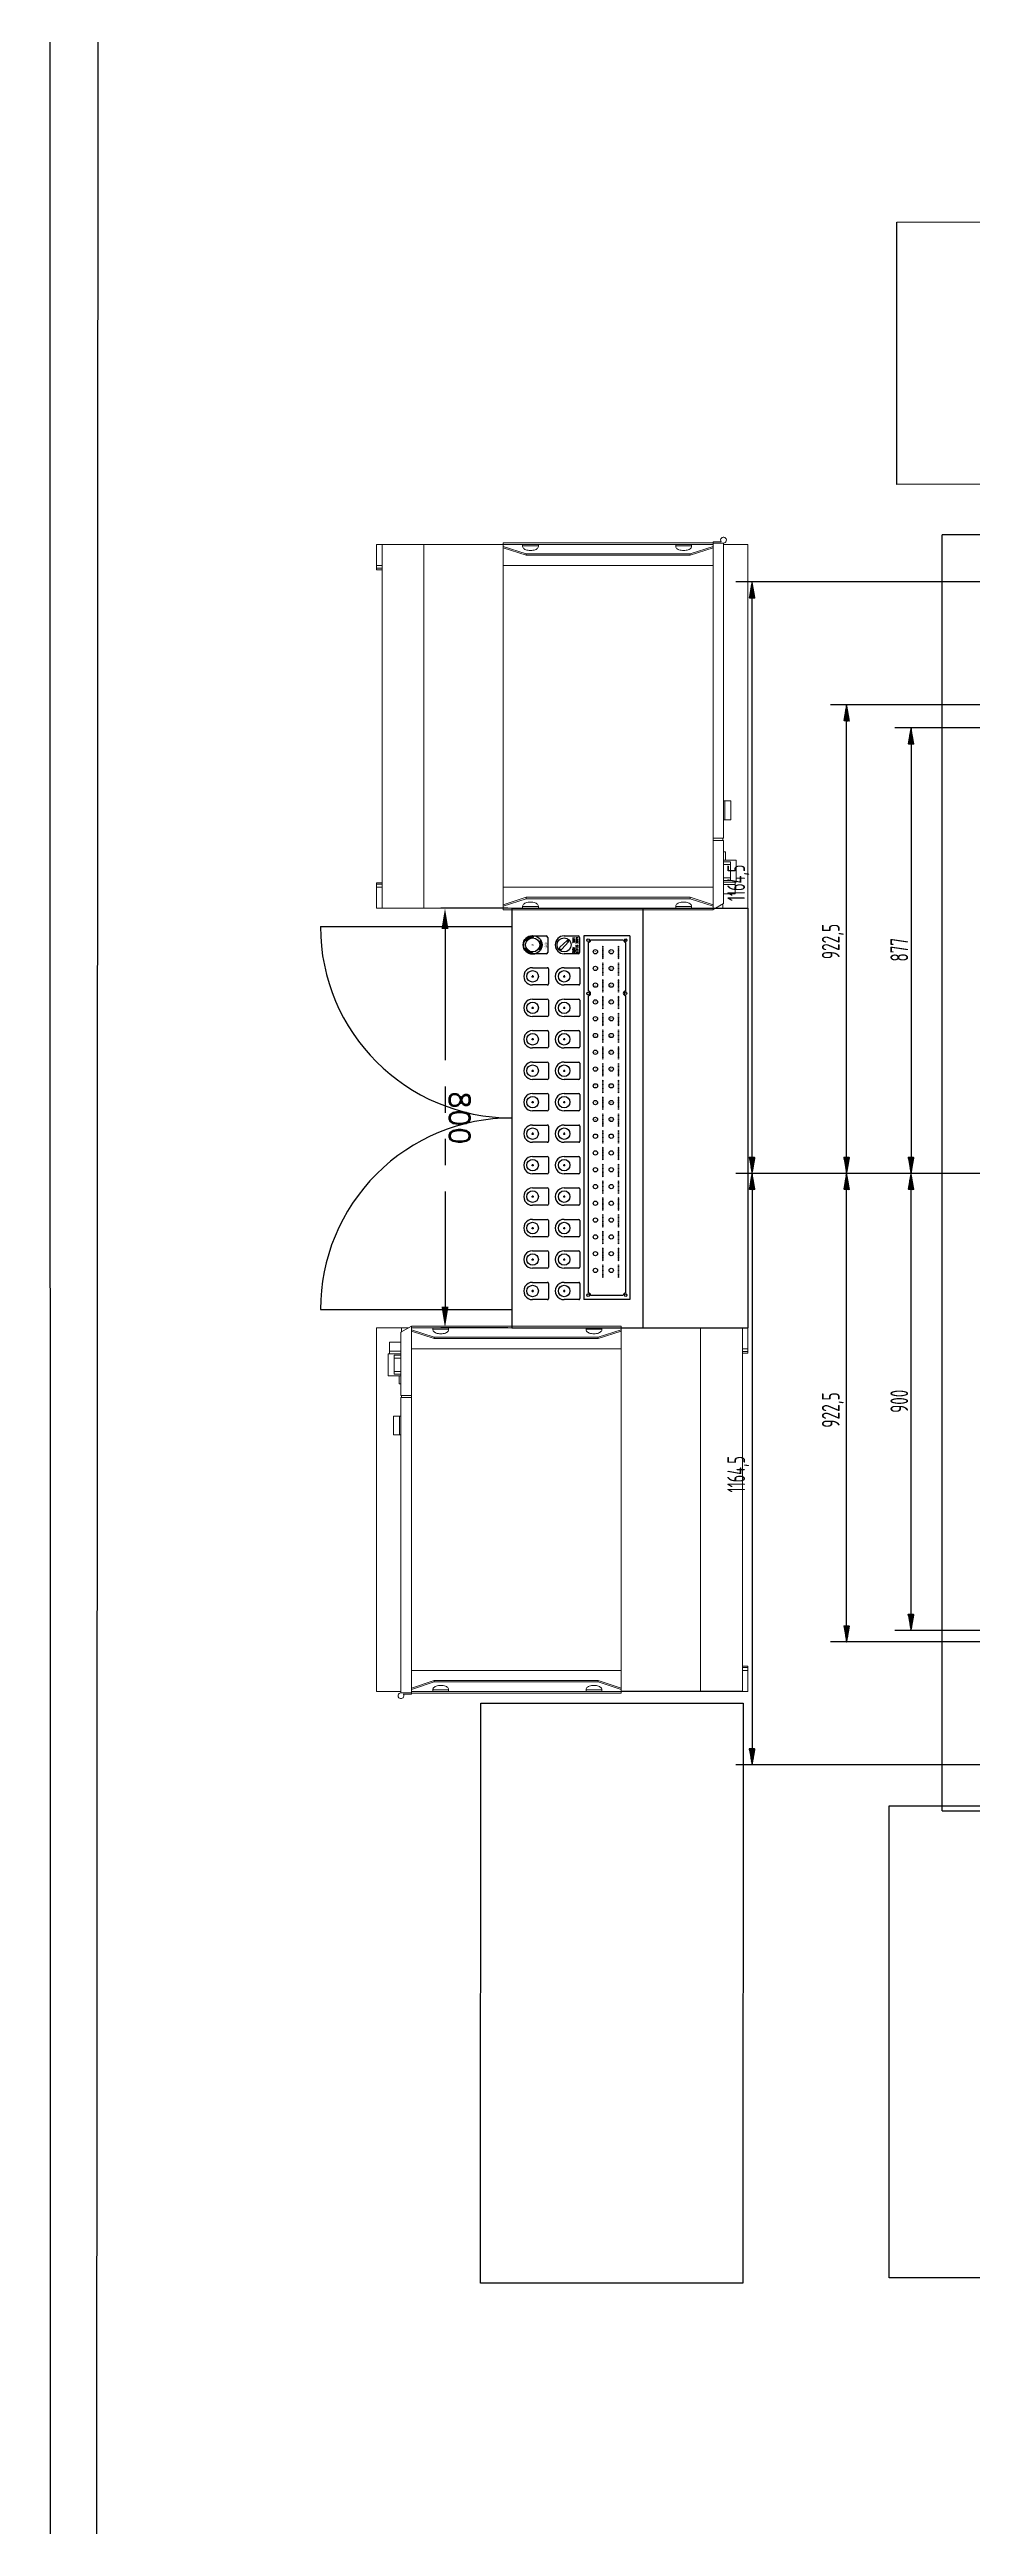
# Model space of a CAD drawing. Header units: millimetres. Extents: x 10462777 to 22643323, y 453826 to 1389191.
# Drawn here: x 11264265 to 11266025, y 581987 to 586710 of the extents above; entities that cross this region are included whole.
import ezdxf
from ezdxf.enums import TextEntityAlignment as Align

# ---------------------------------------------------------------- set-up
doc = ezdxf.new("R2010")
doc.units = ezdxf.units.MM
doc.header["$LTSCALE"] = 200
doc.header["$MEASUREMENT"] = 0
doc.header["$PDMODE"] = 35
doc.header["$PDSIZE"] = -5
doc.linetypes.add('CENTER', pattern=[2, 1.25, -0.25, 0.25, -0.25])
doc.linetypes.add('PHANTOM', pattern=[2.5, 1.25, -0.25, 0.25, -0.25, 0.25, -0.25])
doc.layers.get('0').update_dxf_attribs({"linetype": 'CONTINUOUS'})
doc.layers.get('DEFPOINTS').update_dxf_attribs({"linetype": 'CONTINUOUS'})
for name, color, linetype in [('1', 1, 'CENTER'), ('2', 2, 'CONTINUOUS'), ('5', 4, 'CONTINUOUS'), ('8', 4, 'PHANTOM')]:
    doc.layers.add(name, color=color, linetype=linetype)
doc.layers.add('LAYOUT', color=8, linetype='CONTINUOUS', lineweight=25)
doc.styles.add('DIM', font='romand.shx', dxfattribs={"bigfont": 'cgrd.shx'})
doc.styles.add('iso-1', font='isocp.shx')
doc.styles.add('MYSTYLE', font='ROMANS.shx', dxfattribs={"bigfont": 'whgtxt.shx'})
doc.styles.add('돋움', font='', dxfattribs={"width": 0.7, "height": 4})
doc.styles.get('돋움').set_extended_font_data('Dotum')
doc.dimstyles.new('DIM$0', dxfattribs={"dimtxt": 5, "dimasz": 5, "dimexe": 1, "dimexo": 1, "dimgap": 1, "dimtad": 1, "dimdsep": 46, "dimtxsty": 'DIM', "dimcen": 1, "dimclrd": 6, "dimclre": 6, "dimclrt": 4, "dimazin": 2, "dimtfac": 0.7, "dimtmove": 1, "dimatfit": 0, "dimfxl": 1, "dimlwd": -1, "dimlwe": -1, "dimarcsym": 0})
pattern_1 = [(45, (11264546.22931, 582402.56258), (-0.136952546, 0.136952546), [])]
pattern_2 = [(45, (11264546.22931, 582402.56258), (-0.136952546, 0.136952546), [])]

# ---------------------------------------------------------------- blocks, each defined once
blk = doc.blocks.new('fgjhgjghjfgjg')
at = {"layer": '2'}
for p, q in [((4671.2, -7172.5), (5471.2, -7172.5)), ((4671.2, -7622.5), (4671.2, -7172.5)), ((5471.2, -7622.5), (5471.2, -7172.5)), ((4671.2, -7372.5), (5471.2, -7372.5)), ((4724.2, -7397.5), (5417.7, -7397.5)), ((4724.2, -7397.5), (4724.2, -7485)), ((4732.1, -7405.5), (4732.3, -7405.5)), ((4732.2, -7405.6), (4732.2, -7405.4)), ((4732.2, -7410), (4732.2, -7472.5)), ((4829.3, -7405.5), (4736.8, -7405.5)), ((5404.4, -7405.5), (4837.7, -7405.5)), ((5409.3, -7472.5), (5409.3, -7410)), ((5417.7, -7397.5), (5417.7, -7485)), ((4724.2, -7485), (5417.7, -7485)), ((4724.2, -7522.9), (4724.2, -7496)), ((4726.9, -7493.4), (4755.5, -7493.4)), ((4736.8, -7476.9), (4829.3, -7476.9)), ((4758.2, -7496), (4758.2, -7522.9)), ((4784.7, -7522.9), (4784.7, -7494.9)), ((4786.7, -7492.9), (4815.7, -7492.9)), ((4817.7, -7494.9), (4817.7, -7522.9)), ((4838.3, -7476.9), (5404.4, -7476.9)), ((4844.7, -7522.9), (4844.7, -7494.9)), ((4846.7, -7492.9), (4875.7, -7492.9)), ((4877.7, -7494.9), (4877.7, -7522.9)), ((4904.7, -7522.9), (4904.7, -7494.9)), ((4906.7, -7492.9), (4935.7, -7492.9)), ((4937.7, -7494.9), (4937.7, -7522.9)), ((4964.7, -7522.9), (4964.7, -7494.9)), ((4966.7, -7492.9), (4995.7, -7492.9)), ((4997.7, -7494.9), (4997.7, -7522.9)), ((5024.7, -7522.9), (5024.7, -7494.9)), ((5026.7, -7492.9), (5055.7, -7492.9)), ((5057.7, -7494.9), (5057.7, -7522.9)), ((5084.7, -7522.9), (5084.7, -7494.9)), ((5086.7, -7492.9), (5115.7, -7492.9)), ((5117.7, -7494.9), (5117.7, -7522.9)), ((5144.7, -7522.9), (5144.7, -7494.9)), ((5146.7, -7492.9), (5175.7, -7492.9)), ((5177.7, -7494.9), (5177.7, -7522.9)), ((5204.7, -7522.9), (5204.7, -7494.9)), ((5206.7, -7492.9), (5235.7, -7492.9)), ((5237.7, -7494.9), (5237.7, -7522.9)), ((5264.7, -7522.9), (5264.7, -7494.9)), ((5266.7, -7492.9), (5295.7, -7492.9)), ((5297.7, -7494.9), (5297.7, -7522.9)), ((5324.7, -7522.9), (5324.7, -7494.9)), ((5326.7, -7492.9), (5355.7, -7492.9)), ((5357.7, -7494.9), (5357.7, -7522.9)), ((5384.7, -7522.9), (5384.7, -7494.9)), ((5386.7, -7492.9), (5415.7, -7492.9)), ((5417.7, -7494.9), (5417.7, -7522.9)), ((4724.2, -7583.6), (4724.2, -7556.8)), ((4726.9, -7554.1), (4755.5, -7554.1)), ((4735.5, -7514.7), (4733, -7514.7)), ((4733, -7514.7), (4733, -7517.2)), ((4733, -7517.2), (4745.6, -7531.1)), ((4749.4, -7527.3), (4735.5, -7514.7)), ((4758.2, -7556.8), (4758.2, -7583.6)), ((4784.7, -7582.9), (4784.7, -7554.9)), ((4786.7, -7552.9), (4815.7, -7552.9)), ((4799.2, -7522.9), (4803.2, -7522.9)), ((4801.2, -7524.9), (4801.2, -7520.9)), ((4817.7, -7554.9), (4817.7, -7582.9)), ((4844.7, -7582.9), (4844.7, -7554.9)), ((4846.7, -7552.9), (4875.7, -7552.9)), ((4859.2, -7522.9), (4863.2, -7522.9)), ((4861.2, -7524.9), (4861.2, -7520.9)), ((4877.7, -7554.9), (4877.7, -7582.9)), ((4904.7, -7582.9), (4904.7, -7554.9)), ((4906.7, -7552.9), (4935.7, -7552.9)), ((4919.2, -7522.9), (4923.2, -7522.9)), ((4921.2, -7524.9), (4921.2, -7520.9)), ((4937.7, -7554.9), (4937.7, -7582.9)), ((4964.7, -7582.9), (4964.7, -7554.9)), ((4966.7, -7552.9), (4995.7, -7552.9)), ((4979.2, -7522.9), (4983.2, -7522.9)), ((4981.2, -7524.9), (4981.2, -7520.9)), ((4997.7, -7554.9), (4997.7, -7582.9)), ((5024.7, -7582.9), (5024.7, -7554.9)), ((5026.7, -7552.9), (5055.7, -7552.9)), ((5039.2, -7522.9), (5043.2, -7522.9)), ((5041.2, -7524.9), (5041.2, -7520.9)), ((5057.7, -7554.9), (5057.7, -7582.9)), ((5084.7, -7582.9), (5084.7, -7554.9)), ((5086.7, -7552.9), (5115.7, -7552.9)), ((5099.2, -7522.9), (5103.2, -7522.9)), ((5101.2, -7524.9), (5101.2, -7520.9)), ((5117.7, -7554.9), (5117.7, -7582.9)), ((5144.7, -7582.9), (5144.7, -7554.9)), ((5146.7, -7552.9), (5175.7, -7552.9)), ((5159.2, -7522.9), (5163.2, -7522.9)), ((5161.2, -7524.9), (5161.2, -7520.9)), ((5177.7, -7554.9), (5177.7, -7582.9)), ((5204.7, -7582.9), (5204.7, -7554.9)), ((5206.7, -7552.9), (5235.7, -7552.9)), ((5219.2, -7522.9), (5223.2, -7522.9)), ((5221.2, -7524.9), (5221.2, -7520.9)), ((5237.7, -7554.9), (5237.7, -7582.9)), ((5264.7, -7582.9), (5264.7, -7554.9)), ((5266.7, -7552.9), (5295.7, -7552.9)), ((5279.2, -7522.9), (5283.2, -7522.9)), ((5281.2, -7524.9), (5281.2, -7520.9)), ((5297.7, -7554.9), (5297.7, -7582.9)), ((5324.7, -7582.9), (5324.7, -7554.9)), ((5326.7, -7552.9), (5355.7, -7552.9)), ((5339.2, -7522.9), (5343.2, -7522.9)), ((5341.2, -7524.9), (5341.2, -7520.9)), ((5357.7, -7554.9), (5357.7, -7582.9)), ((5384.7, -7582.9), (5384.7, -7554.9)), ((5386.7, -7552.9), (5415.7, -7552.9)), ((5399.2, -7522.9), (5403.2, -7522.9)), ((5401.2, -7524.9), (5401.2, -7520.9)), ((5417.7, -7554.9), (5417.7, -7582.9)), ((4726.1, -7581.3), (4724.2, -7582.9)), ((4724.2, -7582.9), (4727.8, -7583.3)), ((4727.8, -7583.3), (4724.8, -7582.5)), ((4726.9, -7583.8), (4725.1, -7583.3)), ((4727, -7584.5), (4725.2, -7584)), ((4727.1, -7585.2), (4725.2, -7584.7)), ((4727.3, -7586), (4725.3, -7585.5)), ((4727, -7582.3), (4725.4, -7581.9)), ((4727.5, -7586.8), (4725.5, -7586.3)), ((4727.7, -7587.6), (4725.7, -7587)), ((4728, -7588.4), (4725.9, -7587.8)), ((4727.8, -7583.3), (4726.1, -7581.3)), ((4726.2, -7581.4), (4726.1, -7581.4)), ((4728.4, -7589.2), (4726.2, -7588.6)), ((4728.8, -7590.1), (4726.5, -7589.4)), ((4729.4, -7590.9), (4726.9, -7590.3)), ((4730, -7591.8), (4727.4, -7591.1)), ((4730.9, -7592.8), (4727.9, -7592)), ((4731.9, -7593.8), (4728.6, -7592.9)), ((4733.4, -7594.9), (4729.4, -7593.8)), ((4733.4, -7595.6), (4730.4, -7594.8)), ((4733.1, -7596.2), (4731.7, -7595.9)), ((4733.7, -7595.1), (4732.8, -7596.6)), ((4734.4, -7570.3), (4733.5, -7568.7)), ((4733.7, -7569.1), (4734.7, -7568.2)), ((4734.1, -7569.8), (4736.3, -7567.6)), ((4734.7, -7570.1), (4737.6, -7567.2)), ((4736.4, -7569.4), (4738.8, -7567)), ((4737.8, -7569), (4740, -7566.8)), ((4739, -7568.7), (4741, -7566.8)), ((4740.2, -7568.6), (4742, -7566.8)), ((4741.2, -7568.6), (4742.9, -7566.9)), ((4742.1, -7568.6), (4743.8, -7567)), ((4743, -7568.7), (4744.6, -7567.2)), ((4743.9, -7568.8), (4745.4, -7567.4)), ((4744.7, -7569), (4746.1, -7567.6)), ((4745.5, -7569.2), (4746.9, -7567.8)), ((4746.2, -7569.5), (4747.6, -7568.1)), ((4746.9, -7569.8), (4748.3, -7568.4)), ((4748.3, -7594.3), (4747.4, -7596.8)), ((4747.4, -7596.7), (4747.4, -7596.7)), ((4747.4, -7596.8), (4749.7, -7597.6)), ((4749.7, -7568.1), (4747.6, -7571.1)), ((4747.6, -7570.1), (4748.9, -7568.8)), ((4747.6, -7571.1), (4749.8, -7568.9)), ((4747.6, -7571.1), (4750.1, -7570.6)), ((4747.8, -7595.5), (4748.2, -7597)), ((4748.2, -7594.3), (4749, -7597.3)), ((4749.7, -7597.6), (4748.3, -7594.3)), ((4748.8, -7570.8), (4749.9, -7569.7)), ((4749.1, -7594.8), (4749.6, -7596.6)), ((4750.1, -7570.6), (4749.7, -7568.1)), ((4749.7, -7594.4), (4750.2, -7596.2)), ((4750, -7570.6), (4750.1, -7570.5)), ((4750.3, -7593.9), (4750.8, -7595.8)), ((4750.9, -7593.4), (4751.4, -7595.3)), ((4751.5, -7592.8), (4752, -7594.8)), ((4752, -7592.2), (4752.6, -7594.3)), ((4752.6, -7591.6), (4753.1, -7593.7)), ((4753.1, -7590.8), (4753.7, -7593)), ((4753.6, -7590), (4754.2, -7592.3)), ((4754.1, -7589.1), (4754.7, -7591.6)), ((4754.5, -7588.1), (4755.2, -7590.7)), ((4754.9, -7586.9), (4755.7, -7589.8)), ((4755.3, -7585.5), (4756.2, -7588.8)), ((4755.5, -7583.3), (4757.3, -7583.3)), ((4755.5, -7583.6), (4756.6, -7587.6)), ((4756.1, -7583.2), (4756.9, -7586.3)), ((4756.9, -7583.3), (4757.2, -7584.6)), ((4799.2, -7582.9), (4803.2, -7582.9)), ((4801.2, -7584.9), (4801.2, -7580.9)), ((4859.2, -7582.9), (4863.2, -7582.9)), ((4861.2, -7584.9), (4861.2, -7580.9)), ((4919.2, -7582.9), (4923.2, -7582.9)), ((4921.2, -7584.9), (4921.2, -7580.9)), ((4979.2, -7582.9), (4983.2, -7582.9)), ((4981.2, -7584.9), (4981.2, -7580.9)), ((5039.2, -7582.9), (5043.2, -7582.9)), ((5041.2, -7584.9), (5041.2, -7580.9)), ((5099.2, -7582.9), (5103.2, -7582.9)), ((5101.2, -7584.9), (5101.2, -7580.9)), ((5159.2, -7582.9), (5163.2, -7582.9)), ((5161.2, -7584.9), (5161.2, -7580.9)), ((5219.2, -7582.9), (5223.2, -7582.9)), ((5221.2, -7584.9), (5221.2, -7580.9)), ((5279.2, -7582.9), (5283.2, -7582.9)), ((5281.2, -7584.9), (5281.2, -7580.9)), ((5339.2, -7582.9), (5343.2, -7582.9)), ((5341.2, -7584.9), (5341.2, -7580.9)), ((5399.2, -7582.9), (5403.2, -7582.9)), ((5401.2, -7584.9), (5401.2, -7580.9)), ((4671.2, -7622.5), (5471.2, -7622.5))]:
    blk.add_line(p, q, dxfattribs=at)
for centre, radius in [((4732.2, -7405.5), 2.5), ((4833.5, -7405.5), 2.5), ((5409.3, -7405.5), 2.5), ((4754.2, -7433.1), 4.1), ((4754.2, -7463.2), 4.1), ((4786.2, -7433.1), 4.1), ((4786.2, -7463.2), 4.1), ((4818, -7433.1), 4.1), ((4818, -7463.2), 4.1), ((4850, -7433.1), 4.1), ((4850, -7463.3), 4.1), ((4882, -7433.1), 4.1), ((4882, -7463.3), 4.1), ((4914, -7433.1), 4.1), ((4914, -7463.3), 4.1), ((4946, -7433.1), 4.1), ((4946, -7463.3), 4.1), ((4978, -7433.1), 4.1), ((4978, -7463.3), 4.1), ((5010, -7433.1), 4.1), ((5010, -7463.3), 4.1), ((5042, -7433.1), 4.1), ((5042, -7463.3), 4.1), ((5074, -7433.1), 4.1), ((5074, -7463.3), 4.1), ((5106, -7433.1), 4.1), ((5106, -7463.3), 4.1), ((5138, -7433.1), 4.1), ((5138, -7463.3), 4.1), ((5170, -7433.1), 4.1), ((5170, -7463.3), 4.1), ((5202, -7433.1), 4.1), ((5202, -7463.3), 4.1), ((5234, -7433.1), 4.1), ((5234, -7463.3), 4.1), ((5266, -7433.1), 4.1), ((5266, -7463.3), 4.1), ((5298, -7433.1), 4.1), ((5298, -7463.3), 4.1), ((5330, -7433.1), 4.1), ((5330, -7463.3), 4.1), ((5362, -7433.1), 4.1), ((5362, -7463.3), 4.1), ((4741.2, -7522.9), 13.4), ((4732.2, -7477), 2.5), ((4833.8, -7477), 2.5), ((5409.3, -7477), 2.5), ((4801.2, -7522.9), 11), ((4861.2, -7522.9), 11), ((4921.2, -7522.9), 11), ((4981.2, -7522.9), 11), ((5041.2, -7522.9), 11), ((5101.2, -7522.9), 11), ((5161.2, -7522.9), 11), ((5221.2, -7522.9), 11), ((5281.2, -7522.9), 11), ((5341.2, -7522.9), 11), ((5401.2, -7522.9), 11), ((4741.2, -7582.9), 17.9), ((4741.2, -7582.9), 13.4), ((4801.2, -7582.9), 11), ((4861.2, -7582.9), 11), ((4921.2, -7582.9), 11), ((4981.2, -7582.9), 11), ((5041.2, -7582.9), 11), ((5101.2, -7582.9), 11), ((5161.2, -7582.9), 11), ((5221.2, -7582.9), 11), ((5281.2, -7582.9), 11), ((5341.2, -7582.9), 11), ((5401.2, -7582.9), 11)]:
    blk.add_circle(centre, radius, dxfattribs=at)
for centre, radius, start, end in [((4731.7, -7405.1), 4.5, 270, 0), ((4833.5, -7405.5), 4.5, 180, 0), ((5409.3, -7405.5), 4.5, 180, 270), ((4726.9, -7496), 2.68, 90, 180), ((4732.1, -7477), 4.5, 1.1362, 88.854), ((4755.5, -7496), 2.68, 0, 90), ((4786.7, -7494.9), 2, 90, 180), ((4815.7, -7494.9), 2, 0, 90), ((4833.8, -7477), 4.5, 0, 180), ((4846.7, -7494.9), 2, 90, 180), ((4875.7, -7494.9), 2, 0, 90), ((4906.7, -7494.9), 2, 90, 180), ((4935.7, -7494.9), 2, 0, 90), ((4966.7, -7494.9), 2, 90, 180), ((4995.7, -7494.9), 2, 0, 90), ((5026.7, -7494.9), 2, 90, 180), ((5055.7, -7494.9), 2, 0, 90), ((5086.7, -7494.9), 2, 90, 180), ((5115.7, -7494.9), 2, 0, 90), ((5146.7, -7494.9), 2, 90, 180), ((5175.7, -7494.9), 2, 0, 90), ((5206.7, -7494.9), 2, 90, 180), ((5235.7, -7494.9), 2, 0, 90), ((5266.7, -7494.9), 2, 90, 180), ((5295.7, -7494.9), 2, 0, 90), ((5326.7, -7494.9), 2, 90, 180), ((5355.7, -7494.9), 2, 0, 90), ((5386.7, -7494.9), 2, 90, 180), ((5409.3, -7477), 4.5, 90, 179.99), ((5415.7, -7494.9), 2, 0, 90), ((4741.2, -7522.9), 17, 180, 0), ((4726.9, -7556.8), 2.68, 90, 180), ((4747.5, -7529.2), 2.68, 225, 45), ((4755.5, -7556.8), 2.68, 0, 90), ((4801.2, -7523.4), 16.5, 178.2635, 1.7365), ((4786.7, -7554.9), 2, 90, 180), ((4815.7, -7554.9), 2, 0, 90), ((4861.2, -7523.4), 16.5, 178.2635, 1.7365), ((4846.7, -7554.9), 2, 90, 180), ((4875.7, -7554.9), 2, 0, 90), ((4921.2, -7523.4), 16.5, 178.2635, 1.7365), ((4906.7, -7554.9), 2, 90, 180), ((4935.7, -7554.9), 2, 0, 90), ((4981.2, -7523.4), 16.5, 178.2635, 1.7365), ((4966.7, -7554.9), 2, 90, 180), ((4995.7, -7554.9), 2, 0, 90), ((5041.2, -7523.4), 16.5, 178.2635, 1.7365), ((5026.7, -7554.9), 2, 90, 180), ((5055.7, -7554.9), 2, 0, 90), ((5101.2, -7523.4), 16.5, 178.2635, 1.7365), ((5086.7, -7554.9), 2, 90, 180), ((5115.7, -7554.9), 2, 0, 90), ((5161.2, -7523.4), 16.5, 178.2635, 1.7365), ((5146.7, -7554.9), 2, 90, 180), ((5175.7, -7554.9), 2, 0, 90), ((5221.2, -7523.4), 16.5, 178.2635, 1.7365), ((5206.7, -7554.9), 2, 90, 180), ((5235.7, -7554.9), 2, 0, 90), ((5281.2, -7523.4), 16.5, 178.2635, 1.7365), ((5266.7, -7554.9), 2, 90, 180), ((5295.7, -7554.9), 2, 0, 90), ((5341.2, -7523.4), 16.5, 178.2635, 1.7365), ((5326.7, -7554.9), 2, 90, 180), ((5355.7, -7554.9), 2, 0, 90), ((5401.2, -7523.4), 16.5, 178.2635, 1.7365), ((5386.7, -7554.9), 2, 90, 180), ((5415.7, -7554.9), 2, 0, 90), ((4741.2, -7583.6), 17, 180, 0), ((4741.2, -7582.9), 16.1, 180.4275, 238.4881), ((4741.2, -7582.9), 14.3, 181.2289, 238.4881), ((4741.2, -7582.9), 16.1, 60.4275, 118.4881), ((4741.2, -7582.9), 14.3, 61.2289, 118.4881), ((4741.2, -7582.9), 14.3, 301.2289, 358.4881), ((4741.2, -7582.9), 16.1, 300.4275, 358.4881), ((4801.2, -7583.4), 16.5, 178.2635, 1.7365), ((4861.2, -7583.4), 16.5, 178.2635, 1.7365), ((4921.2, -7583.4), 16.5, 178.2635, 1.7365), ((4981.2, -7583.4), 16.5, 178.2635, 1.7365), ((5041.2, -7583.4), 16.5, 178.2635, 1.7365), ((5101.2, -7583.4), 16.5, 178.2635, 1.7365), ((5161.2, -7583.4), 16.5, 178.2635, 1.7365), ((5221.2, -7583.4), 16.5, 178.2635, 1.7365), ((5281.2, -7583.4), 16.5, 178.2635, 1.7365), ((5341.2, -7583.4), 16.5, 178.2635, 1.7365), ((5401.2, -7583.4), 16.5, 178.2635, 1.7365)]:
    blk.add_arc(centre, radius, start, end, dxfattribs=at)
blk.add_solid([(4734.9, -7517.8), (4736.1, -7516.6), (4734.2, -7515.9), (4736.1, -7516.6)], dxfattribs=at)
at = {"layer": '5'}
for p, q in [((4706.2, -7987.5), (4706.2, -7622.5)), ((5436.2, -7987.5), (5436.2, -7622.5))]:
    blk.add_line(p, q, dxfattribs=at)
for centre, start, end in [((4706.2, -7622.5), 270, 360), ((5436.2, -7622.5), 180, 270)]:
    blk.add_arc(centre, 365, start, end, dxfattribs=at)
at = {"layer": '2', "style": 'MYSTYLE', "width": 0.6}
for p in [(4755.5, -7422.6), (4755.5, -7452.7), (4787.5, -7422.6), (4787.5, -7452.7), (4819.5, -7422.6), (4819.5, -7452.7), (4851.3, -7422.6), (4851.3, -7452.7), (4883.3, -7422.6), (4883.3, -7452.7), (4915.3, -7422.6), (4915.3, -7452.7), (4947.3, -7422.6), (4947.3, -7452.7), (4979.3, -7422.6), (4979.3, -7452.7), (5011.3, -7422.6), (5011.3, -7452.7), (5043.3, -7422.6), (5043.3, -7452.7), (5075.3, -7422.6), (5075.3, -7452.7), (5107.3, -7422.6), (5107.3, -7452.7), (5139.3, -7422.6), (5139.3, -7452.7), (5171.3, -7422.6), (5171.3, -7452.7), (5203.3, -7422.6), (5203.3, -7452.7), (5235.3, -7422.6), (5235.3, -7452.7), (5267.3, -7422.6), (5267.3, -7452.7), (5299.3, -7422.6), (5299.3, -7452.7), (5331.3, -7422.6), (5331.3, -7452.7), (5363.3, -7422.6), (5363.3, -7452.7)]:
    blk.add_text('**********', height=5, dxfattribs=at).set_placement(p, align=Align.CENTER)
at = {"layer": '2', "style": '돋움', "width": 0.7}
for s, p in [('Y', (4752.5, -7465.3)), ('G', (4752.5, -7435.3)), ('Y', (4784.5, -7465.3)), ('G', (4784.5, -7435.3)), ('Y', (4816.5, -7465.3)), ('G', (4816.5, -7435.3)), ('Y', (4848.5, -7465.3)), ('G', (4848.5, -7435.3)), ('Y', (4880.5, -7465.3)), ('G', (4880.5, -7435.3)), ('Y', (4912.5, -7465.3)), ('G', (4912.5, -7435.3)), ('Y', (4944.5, -7465.3)), ('G', (4944.5, -7435.3)), ('Y', (4976.5, -7465.3)), ('G', (4976.5, -7435.3)), ('Y', (5008.5, -7465.3)), ('G', (5008.5, -7435.3)), ('Y', (5040.5, -7465.3)), ('G', (5040.5, -7435.3)), ('Y', (5072.5, -7465.3)), ('G', (5072.5, -7435.3))]:
    blk.add_text(s, height=4, dxfattribs=at).set_placement(p)
at = {"layer": '2'}
for s, style, width, p in [('MAN.', 'MYSTYLE', 0.6, (4732.6, -7504.5)), ('MODE SELECT', 'MYSTYLE', 0.6, (4742, -7498.5)), ('AUTO', 'MYSTYLE', 0.6, (4751.2, -7504.5)), ('비상정지', 'MYSTYLE', 0.6, (4742.1, -7557.5)), ('R', '돋움', 0.7, (4741.2, -7583))]:
    blk.add_text(s, height=4.5, dxfattribs=dict(at, style=style, width=width)).set_placement(p, align=Align.MIDDLE_CENTER)
blk = doc.blocks.new('*D46')
at = {"layer": '8', "color": 6, "transparency": 16777216}
for p, q in [((54605.3, -644.1), (54605.3, -771.6)), ((55405.3, -644.1), (55405.3, -771.6)), ((54645.3, -763.6), (55365.3, -763.6))]:
    blk.add_line(p, q, dxfattribs=at)
for points in [[(54645.3, -757), (54645.3, -770.3), (54605.3, -763.6)], [(55365.3, -757), (55365.3, -770.3), (55405.3, -763.6)]]:
    blk.add_solid(points, dxfattribs=at)
at = {"layer": 'DEFPOINTS', "color": 0, "transparency": 16777216}
for p in [(54605.3, -636.1), (55405.3, -636.1), (55405.3, -763.6)]:
    blk.add_point(p, dxfattribs=at)
at = {"layer": '8', "color": 4, "transparency": 16777216, "insert": (55005.3, -735.6), "char_height": 40, "attachment_point": 5, "style": 'DIM'}
blk.add_mtext('800', dxfattribs=at)
blk = doc.blocks.new('A$C59452EB3')
at = {"color": 7, "linetype": 'Continuous', "lineweight": 0}
for p, q in [((-693.6, 707.9), (-693.6, 466.4)), ((-653.6, 707.9), (-693.6, 707.9)), ((-693.3, 697.6), (-0.3, 697.6)), ((-693.3, 697.6), (-693.3, 617.7)), ((-653.6, 707.9), (-653.6, 697.6)), ((-648.1, 707.9), (-653.6, 707.9)), ((-648.1, 697.6), (-648.1, 707.9)), ((-645.1, 707.9), (-648.1, 707.9)), ((-645.1, 697.6), (-645.1, 707.9)), ((-48.5, 697.6), (-48.5, 707.9)), ((-48.5, 707.9), (-45.5, 707.9)), ((-45.5, 697.6), (-45.5, 707.9)), ((-45.5, 707.9), (-40, 707.9)), ((-40, 707.9), (0, 707.9)), ((-40, 707.9), (-40, 697.6)), ((-0.3, 697.6), (-0.3, 617.7)), ((0, 707.9), (0, 466.4)), ((-0.3, 617.7), (-693.3, 617.7)), ((-693.3, 466.4), (-693.3, 617.7)), ((-0.3, 466.4), (-0.3, 617.7)), ((-696.8, 66.4), (-696.8, 466.4)), ((-693.6, 466.4), (-696.8, 466.4)), ((-693.6, 429.4), (-693.6, 466.4)), ((-689.7, 466.4), (-693.6, 466.4)), ((-693.6, 429.4), (-689.5, 429.4)), ((-693.6, 399.4), (-693.6, 429.4)), ((-690.6, 399.4), (-690.6, 429.4)), ((-675.5, 422.7), (-689.7, 466.4)), ((-687.1, 466.4), (-689.7, 466.4)), ((-672.9, 422.7), (-687.1, 466.4)), ((-653.6, 466.4), (-687.1, 466.4)), ((-653.6, 66.4), (-653.6, 466.4)), ((-653.6, 466.4), (-40, 466.4)), ((-40, 66.4), (-40, 466.4)), ((-40, 466.4), (-6.5, 466.4)), ((-20.7, 422.7), (-6.5, 466.4)), ((-18.1, 422.7), (-3.9, 466.4)), ((-6.5, 466.4), (-3.9, 466.4)), ((0, 429.4), (-4.1, 429.4)), ((-3.9, 466.4), (0, 466.4)), ((-3, 399.4), (-3, 429.4)), ((0, 429.4), (0, 466.4)), ((0, 466.4), (3.2, 466.4)), ((0, 399.4), (0, 429.4)), ((3.2, 66.4), (3.2, 466.4)), ((-693.6, 137.4), (-693.6, 399.4)), ((-689.5, 399.4), (-693.6, 399.4)), ((-672.9, 422.7), (-675.5, 422.7)), ((-675.5, 110.1), (-675.5, 422.7)), ((-672.9, 110.1), (-672.9, 422.7)), ((-20.7, 422.7), (-18.1, 422.7)), ((-20.7, 110.1), (-20.7, 422.7)), ((-18.1, 110.1), (-18.1, 422.7)), ((-4.1, 399.4), (0, 399.4)), ((0, 137.4), (0, 399.4)), ((-693.6, 137.4), (-689.5, 137.4)), ((-693.6, 107.4), (-693.6, 137.4)), ((-693.6, 66.4), (-693.6, 107.4)), ((-689.5, 107.4), (-693.6, 107.4)), ((-690.6, 107.4), (-690.6, 137.4)), ((-689.7, 66.4), (-675.5, 110.1)), ((-687.1, 66.4), (-672.9, 110.1)), ((-672.9, 110.1), (-675.5, 110.1)), ((-20.7, 110.1), (-18.1, 110.1)), ((-6.5, 66.4), (-20.7, 110.1)), ((-3.9, 66.4), (-18.1, 110.1)), ((0, 137.4), (-4.1, 137.4)), ((-4.1, 107.4), (0, 107.4)), ((-3, 107.4), (-3, 137.4)), ((0, 107.4), (0, 137.4)), ((0, 66.4), (0, 107.4)), ((-696.8, 66.4), (-693.6, 66.4)), ((-684.8, 46.4), (-696.3, 66.4)), ((-693.6, 66.4), (-689.7, 66.4)), ((-693.6, 47.5), (-693.6, 61.8)), ((-685.4, 47.5), (-693.6, 47.5)), ((-693.6, 0), (-693.6, 47.5)), ((-687.1, 66.4), (-689.7, 66.4)), ((-687.1, 66.4), (-653.6, 66.4)), ((-40, 66.4), (-653.6, 66.4)), ((-564.3, 66.4), (-564.3, 46.4)), ((-560.3, 47.5), (-564.3, 47.5)), ((-560.3, 46.4), (-560.3, 66.4)), ((-6.5, 66.4), (-40, 66.4)), ((-6.5, 66.4), (-3.9, 66.4)), ((0, 66.4), (-3.9, 66.4)), ((3.2, 66.4), (0, 66.4)), ((2.7, 66.4), (2.7, 46.4)), ((3.2, 66.4), (5.2, 66.4)), ((5.2, 66.4), (5.2, 51)), ((0, 0), (-693.6, 0)), ((-564.3, 46.4), (-684.8, 46.4)), ((-666.2, 24.4), (-666.2, 46.4)), ((-648.7, 24.4), (-666.2, 24.4)), ((-648.7, 24.4), (-648.7, 46.4)), ((-644, 24.4), (-648.7, 24.4)), ((-644, 46.4), (-644, 22.4)), ((-602, 22.4), (-644, 22.4)), ((-641, 46.4), (-641, 33.4)), ((-635.7, 33.4), (-641, 33.4)), ((-635.7, 33.4), (-635.7, 46.4)), ((-610.2, 33.4), (-635.7, 33.4)), ((-610.2, 33.4), (-610.2, 46.4)), ((-605, 33.4), (-610.2, 33.4)), ((-605, 33.4), (-605, 46.4)), ((-602, 22.4), (-602, 46.4)), ((-586.5, 42.9), (-602, 42.9)), ((-586.5, 42.9), (-586.5, 46.4)), ((2.7, 46.4), (-560.3, 46.4)), ((-545.3, 46.3), (-545.3, 46.4)), ((-545.3, 46.3), (-541.4, 46.3)), ((-541.4, 46.3), (-541.4, 46.4)), ((-541.4, 46.3), (-541.2, 46.3)), ((-541.2, 46.3), (-541.2, 46.4)), ((-541.2, 46.3), (-537.3, 46.3)), ((-537.3, 46.3), (-537.3, 46.4)), ((-537.3, 46.3), (-534.1, 46.3)), ((-534.1, 46.3), (-534.1, 46.4)), ((-533.5, 46.3), (-533.5, 46.4)), ((-533.5, 46.3), (-530.3, 46.3)), ((-530.3, 46.3), (-530.3, 46.4)), ((-530.3, 46.3), (-526.5, 46.3)), ((-526.5, 46.3), (-526.5, 46.4)), ((-526.5, 46.3), (-526.3, 46.3)), ((-526.3, 46.3), (-526.3, 46.4)), ((-526.3, 46.3), (-522.4, 46.3)), ((-525.2, 43.6), (-525.2, 46.3)), ((-489.2, 43.6), (-525.2, 43.6)), ((-525.2, 32.2), (-525.2, 43.6)), ((-489.2, 32.2), (-525.2, 32.2)), ((-522.4, 46.3), (-522.4, 46.4)), ((-520.8, 46.3), (-520.8, 46.4)), ((-520.8, 46.3), (-514.3, 46.3)), ((-514.3, 46.3), (-514.3, 46.4)), ((-513.7, 46.3), (-513.7, 46.4)), ((-513.7, 46.3), (-511.7, 46.3)), ((-511.7, 46.3), (-511.7, 46.4)), ((-506.5, 46.3), (-506.5, 46.4)), ((-506.3, 46.3), (-506.3, 46.4)), ((-504.8, 46.3), (-504.8, 46.4)), ((-502.9, 46.3), (-502.9, 46.4)), ((-502.9, 46.3), (-496.3, 46.3)), ((-496.3, 46.3), (-496.3, 46.4)), ((-495.7, 46.3), (-495.7, 46.4)), ((-495.7, 46.3), (-493.7, 46.3)), ((-493.7, 46.3), (-493.7, 46.4)), ((-489.2, 46.3), (-489.2, 43.6)), ((-489.2, 43.6), (-489.2, 32.2)), ((-488.6, 46.3), (-488.6, 46.4)), ((-488.4, 46.3), (-488.4, 46.4)), ((-488.4, 46.3), (-488.4, 46.3)), ((-486.9, 46.3), (-486.9, 46.4)), ((0, 0), (0, 46.4))]:
    blk.add_line(p, q, dxfattribs=at)
at = {"color": 7, "linetype": 'Continuous', "lineweight": 0, "flags": 128}
for points in [[(-689.5, 429.4), (-688.3, 429.3), (-687.2, 428.7), (-686.1, 427.8), (-685.1, 426.6), (-684.2, 425), (-683.5, 423.3), (-682.8, 421.2), (-682.4, 419.1), (-682.1, 416.8), (-682, 414.4), (-682.1, 412.1), (-682.4, 409.8), (-682.8, 407.6), (-683.5, 405.6), (-684.2, 403.8), (-685.1, 402.3), (-686.1, 401.1), (-687.2, 400.2), (-688.3, 399.6), (-689.5, 399.4)], [(-4.1, 429.4), (-5.3, 429.3), (-6.4, 428.7), (-7.5, 427.8), (-8.5, 426.6), (-9.4, 425), (-10.1, 423.3), (-10.8, 421.2), (-11.2, 419.1), (-11.5, 416.8), (-11.6, 414.4), (-11.5, 412.1), (-11.2, 409.8), (-10.8, 407.6), (-10.1, 405.6), (-9.4, 403.8), (-8.5, 402.3), (-7.5, 401.1), (-6.4, 400.2), (-5.3, 399.6), (-4.1, 399.4)], [(-689.5, 137.4), (-688.3, 137.3), (-687.2, 136.7), (-686.1, 135.8), (-685.1, 134.6), (-684.2, 133), (-683.5, 131.3), (-682.8, 129.2), (-682.4, 127.1), (-682.1, 124.8), (-682, 122.4), (-682.1, 120.1), (-682.4, 117.8), (-682.8, 115.6), (-683.5, 113.6), (-684.2, 111.8), (-685.1, 110.3), (-686.1, 109.1), (-687.2, 108.2), (-688.3, 107.6), (-689.5, 107.4)], [(-4.1, 137.4), (-5.3, 137.3), (-6.4, 136.7), (-7.5, 135.8), (-8.5, 134.6), (-9.4, 133), (-10.1, 131.3), (-10.8, 129.2), (-11.2, 127.1), (-11.5, 124.8), (-11.6, 122.4), (-11.5, 120.1), (-11.2, 117.8), (-10.8, 115.6), (-10.1, 113.6), (-9.4, 111.8), (-8.5, 110.3), (-7.5, 109.1), (-6.4, 108.2), (-5.3, 107.6), (-4.1, 107.4)]]:
    blk.add_lwpolyline(points, dxfattribs=at)
at = {"color": 7, "linetype": 'Continuous', "lineweight": 0}
blk.add_arc((8.2, 46.4), 5.5, 180, 123.0557, dxfattribs=at)
blk = doc.blocks.new('smaker panel')
at = {"layer": '1'}
blk.add_blockref('fgjhgjghjfgjg', (49934.06, 6986.408), dxfattribs=at)
at = {"layer": '8'}
dim = blk.add_linear_dim(base=(55405.266, -763.62), p1=(54605.266, -636.118), p2=(55405.266, -636.118), dimstyle='DIM$0', override={"dimscale": 8, "dimtxt": 5, "dimasz": 5, "dimcen": 0, "dimtix": 1, "dimatfit": 0}, dxfattribs=at)
dim.commit()
dim.dimension.update_dxf_attribs({"geometry": '*D46', "text_midpoint": (55005.266, -735.62)})

msp = doc.modelspace()

# ---------------------------------------------------------------- hatches: boundary and pattern name
at = {"layer": '1', "linetype": 'Continuous'}
h = msp.add_hatch(dxfattribs=at)
h.set_pattern_fill('ANSI31', color=27, scale=0.19368, angle=45, style=0, pattern_type=0)
h.set_pattern_definition(pattern_1)
h.paths.add_polyline_path([(11265604.43872, 585694.66236), (11265609.8602, 585663.91565), (11265599.01724, 585663.91561)], flags=0)
h = msp.add_hatch(dxfattribs=at)
h.set_pattern_fill('ANSI31', color=27, scale=0.19368, angle=45, style=0, pattern_type=0)
h.set_pattern_definition(pattern_1)
h.paths.add_polyline_path([(11265784.71482, 585460.30938), (11265790.1363, 585429.56267), (11265779.29334, 585429.56263)], flags=0)
h = msp.add_hatch(dxfattribs=at)
h.set_pattern_fill('ANSI31', color=27, scale=0.19368, angle=45, style=0, pattern_type=0)
h.set_pattern_definition(pattern_2)
h.paths.add_polyline_path([(11265907.47374, 585416.23794), (11265912.89522, 585385.49124), (11265902.05226, 585385.4912)], flags=0)
h = msp.add_hatch(dxfattribs=at)
h.set_pattern_fill('ANSI31', color=27, scale=0.19368, angle=45, style=0, pattern_type=0)
h.set_pattern_definition(pattern_2)
h.paths.add_polyline_path([(11265604.43872, 584566.95582), (11265599.01724, 584597.70252), (11265609.8602, 584597.70256)], flags=0)
h = msp.add_hatch(dxfattribs=at)
h.set_pattern_fill('ANSI31', color=27, scale=0.19368, angle=45, style=0, pattern_type=0)
h.set_pattern_definition(pattern_2)
h.paths.add_polyline_path([(11265784.71482, 584566.95582), (11265779.29334, 584597.70252), (11265790.1363, 584597.70256)], flags=0)
h = msp.add_hatch(dxfattribs=at)
h.set_pattern_fill('ANSI31', color=27, scale=0.19368, angle=45, style=0, pattern_type=0)
h.set_pattern_definition(pattern_1)
h.paths.add_polyline_path([(11265907.47374, 584566.95582), (11265902.05226, 584597.70252), (11265912.89522, 584597.70256)], flags=0)
h = msp.add_hatch(dxfattribs=at)
h.set_pattern_fill('ANSI31', color=27, scale=0.19368, angle=45, style=0, pattern_type=0)
h.set_pattern_definition(pattern_2)
h.paths.add_polyline_path([(11265604.43872, 584566.95582), (11265609.8602, 584536.20911), (11265599.01724, 584536.20907)], flags=0)
h = msp.add_hatch(dxfattribs=at)
h.set_pattern_fill('ANSI31', color=27, scale=0.19368, angle=45, style=0, pattern_type=0)
h.set_pattern_definition(pattern_1)
h.paths.add_polyline_path([(11265784.71482, 584566.95582), (11265790.1363, 584536.20911), (11265779.29334, 584536.20907)], flags=0)
h = msp.add_hatch(dxfattribs=at)
h.set_pattern_fill('ANSI31', color=27, scale=0.19368, angle=45, style=0, pattern_type=0)
h.set_pattern_definition(pattern_1)
h.paths.add_polyline_path([(11265907.47374, 584566.95582), (11265912.89522, 584536.20911), (11265902.05226, 584536.20907)], flags=0)
h = msp.add_hatch(dxfattribs=at)
h.set_pattern_fill('ANSI31', color=27, scale=0.19368, angle=45, style=0, pattern_type=0)
h.set_pattern_definition(pattern_2)
h.paths.add_polyline_path([(11265907.47374, 583695.38982), (11265902.05226, 583726.13653), (11265912.89522, 583726.13657)], flags=0)
h = msp.add_hatch(dxfattribs=at)
h.set_pattern_fill('ANSI31', color=27, scale=0.19368, angle=45, style=0, pattern_type=0)
h.set_pattern_definition(pattern_2)
h.paths.add_polyline_path([(11265784.71482, 583673.60226), (11265779.29334, 583704.34896), (11265790.1363, 583704.349)], flags=0)
h = msp.add_hatch(dxfattribs=at)
h.set_pattern_fill('ANSI31', color=27, scale=0.19368, angle=45, style=0, pattern_type=0)
h.set_pattern_definition(pattern_1)
h.paths.add_polyline_path([(11265604.43872, 583439.24928), (11265599.01724, 583469.99598), (11265609.8602, 583469.99602)], flags=0)

# ---------------------------------------------------------------- linework, layer by layer
at = {"ltscale": 10}
for p, q in [((11264264.76621, 589577.4205), (11264267.12257, 575111.24466)), ((11264358.29732, 589493.03197), (11264350.85339, 575232.96922))]:
    msp.add_line(p, q, dxfattribs=at)
at = {"ltscale": 10, "elevation": 0}
for points in [[(11265880.68767, 586380.45432), (11268152.60392, 586381.7188), (11268152.60392, 585881.7188), (11265880.68767, 585880.45432)], [(11265086.77251, 582450.74745), (11265087.28127, 583556.92455), (11265587.28127, 583556.92455), (11265586.77251, 582450.74745)], [(11265865.74662, 582461.18541), (11265865.74662, 583361.18541), (11266715.74662, 583361.18541), (11266715.74662, 582461.18541)]]:
    msp.add_lwpolyline(points, close=True, dxfattribs=at)
at = {"layer": '1', "color": 251, "linetype": 'Continuous'}
for p, q in [((11265967.04262, 583351.60901), (11265967.04262, 585784.23942)), ((11272083.06128, 585784.23942), (11265967.04262, 585784.23942)), ((11265967.04262, 583351.60901), (11272083.06128, 583351.60901))]:
    msp.add_line(p, q, dxfattribs=at)
at = {"layer": '1', "color": 152, "linetype": 'Continuous'}
for p, q in [((11266329.82975, 585694.66236), (11265573.692, 585694.66236)), ((11266331.76655, 585460.30938), (11265753.9681, 585460.30938)), ((11266072.23515, 585416.23794), (11265876.72702, 585416.23794)), ((11266065.94959, 584566.95582), (11265573.692, 584566.95582)), ((11266044.15153, 584566.95582), (11265573.692, 584566.95582)), ((11266044.15153, 584566.95582), (11265753.9681, 584566.95582)), ((11266065.94959, 584566.95582), (11265753.9681, 584566.95582)), ((11266044.15153, 584566.95582), (11265876.72702, 584566.95582)), ((11266065.94959, 584566.95582), (11265876.72702, 584566.95582)), ((11266125.98139, 583695.38982), (11265876.72702, 583695.38982)), ((11266331.76655, 583673.60226), (11265753.9681, 583673.60226)), ((11266331.76655, 583439.24928), (11265573.692, 583439.24928))]:
    msp.add_line(p, q, dxfattribs=at)
at = {"layer": '1', "color": 27, "linetype": 'Continuous'}
for p, q in [((11265604.43872, 584566.95582), (11265604.43872, 585694.66236)), ((11265784.71482, 584566.95582), (11265784.71482, 585460.30938)), ((11265907.47374, 585416.23794), (11265907.47374, 584566.95582)), ((11265604.43872, 584566.95582), (11265604.43872, 583439.24928)), ((11265784.71482, 583673.60226), (11265784.71482, 584566.95582)), ((11265907.47374, 583695.38982), (11265907.47374, 584566.95582))]:
    msp.add_line(p, q, dxfattribs=at)

# ---------------------------------------------------------------- block references
at = {"layer": 'LAYOUT', "color": 0}
for name, p, rotation in [('A$C59452EB3', (11265596.31408, 585766.22167), 89.99999999999997), ('smaker panel', (11265782.43226, 639677.88743), 270), ('A$C59452EB3', (11264888.37407, 583579.02168), 270)]:
    msp.add_blockref(name, p, dxfattribs=dict(at, rotation=rotation))

# ---------------------------------------------------------------- texts
at = {"layer": '1', "color": 23, "linetype": 'Continuous', "char_height": 33.894026, "attachment_point": 7, "rotation": 90, "line_spacing_factor": 0.963855, "style": 'iso-1'}
for s, insert in [('\\W00.644;1164,5 ', (11265598.90864, 585085.99217)), ('\\W00.698;922,5 ', (11265779.18474, 584975.35366)), ('\\W00.685;877 ', (11265901.94366, 584970.85364)), ('\\W00.698;922,5 ', (11265779.18474, 584082.0001)), ('\\W00.685;900 ', (11265901.94366, 584110.42958)), ('\\W00.644;1164,5 ', (11265598.90864, 583958.28563))]:
    msp.add_mtext(s, dxfattribs=dict(at, insert=insert))

doc.saveas('drawing.dxf')
